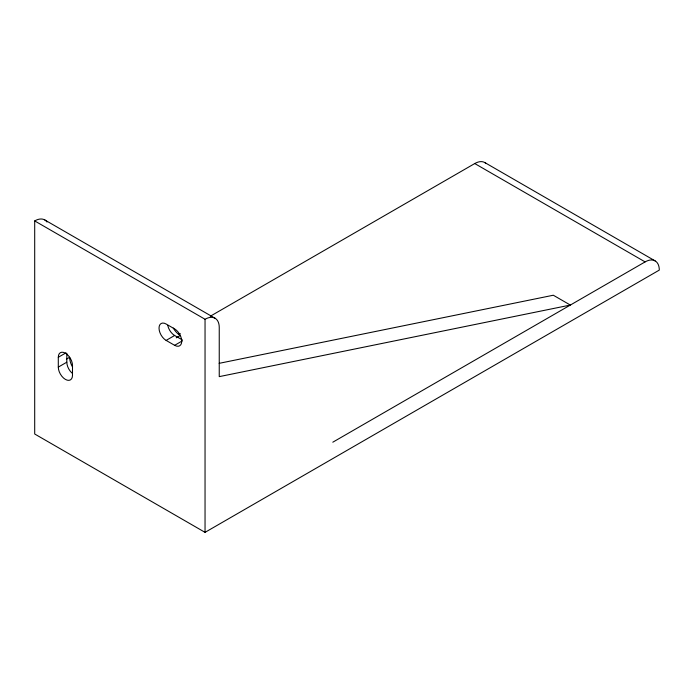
<?xml version="1.0" encoding="UTF-8"?>
<svg xmlns="http://www.w3.org/2000/svg" width="694" height="694" viewBox="0 0 694 694"><rect width="100%" height="100%" fill="white"/><g stroke="black" fill="none" stroke-linecap="round" stroke-linejoin="round"><path stroke-width="1.04" d="M58.296 357.271A10.037 5.795 60 0 1 65.401 353.177A10.037 5.795 60 0 1 72.497 365.469L72.497 375.307A10.037 5.795 60 0 1 65.401 379.401A10.037 5.795 60 0 1 58.296 367.109L58.296 357.271L65.965 352.847M66.407 359.145L69.652 357.271A14.053 8.111 60 0 0 72.566 367.065M58.296 367.109L66.815 362.19L66.815 353.341M166.118 340.407L174.636 345.317A10.037 5.795 60 0 0 181.733 341.222A10.037 5.795 60 0 0 174.636 328.93L166.118 324.011A10.037 5.795 60 0 0 159.021 328.106A10.037 5.795 60 0 0 166.118 340.407L174.636 335.488L182.296 339.913M178.401 334.647L180.275 333.562M210.291 316.238L474.757 163.55A20.074 11.59 -60 0 1 486.017 163.463M176.259 337.831L180.31 335.488A14.053 8.111 60 0 1 173.283 328.071M174.636 345.317L182.296 340.893M332.808 442.199L645.108 261.898A20.074 11.59 -60 0 1 659.3 270.096L205.042 532.35L34.7 434.002L34.7 220.918A20.074 11.59 -60 0 1 46.992 222.011M219.174 363.335L553.309 295.228L570.347 305.056L219.243 376.634L219.243 327.455A20.074 11.59 -60 0 0 205.042 319.266L34.7 220.918M484.794 162.552L655.145 260.901M474.757 163.55L645.108 261.898M44.737 219.92L215.079 318.268M205.042 319.266L205.042 532.35M174.636 335.488A10.037 5.795 60 0 1 167.775 325.451M72.081 373.146A10.037 5.795 60 0 1 66.815 362.19"/></g></svg>
